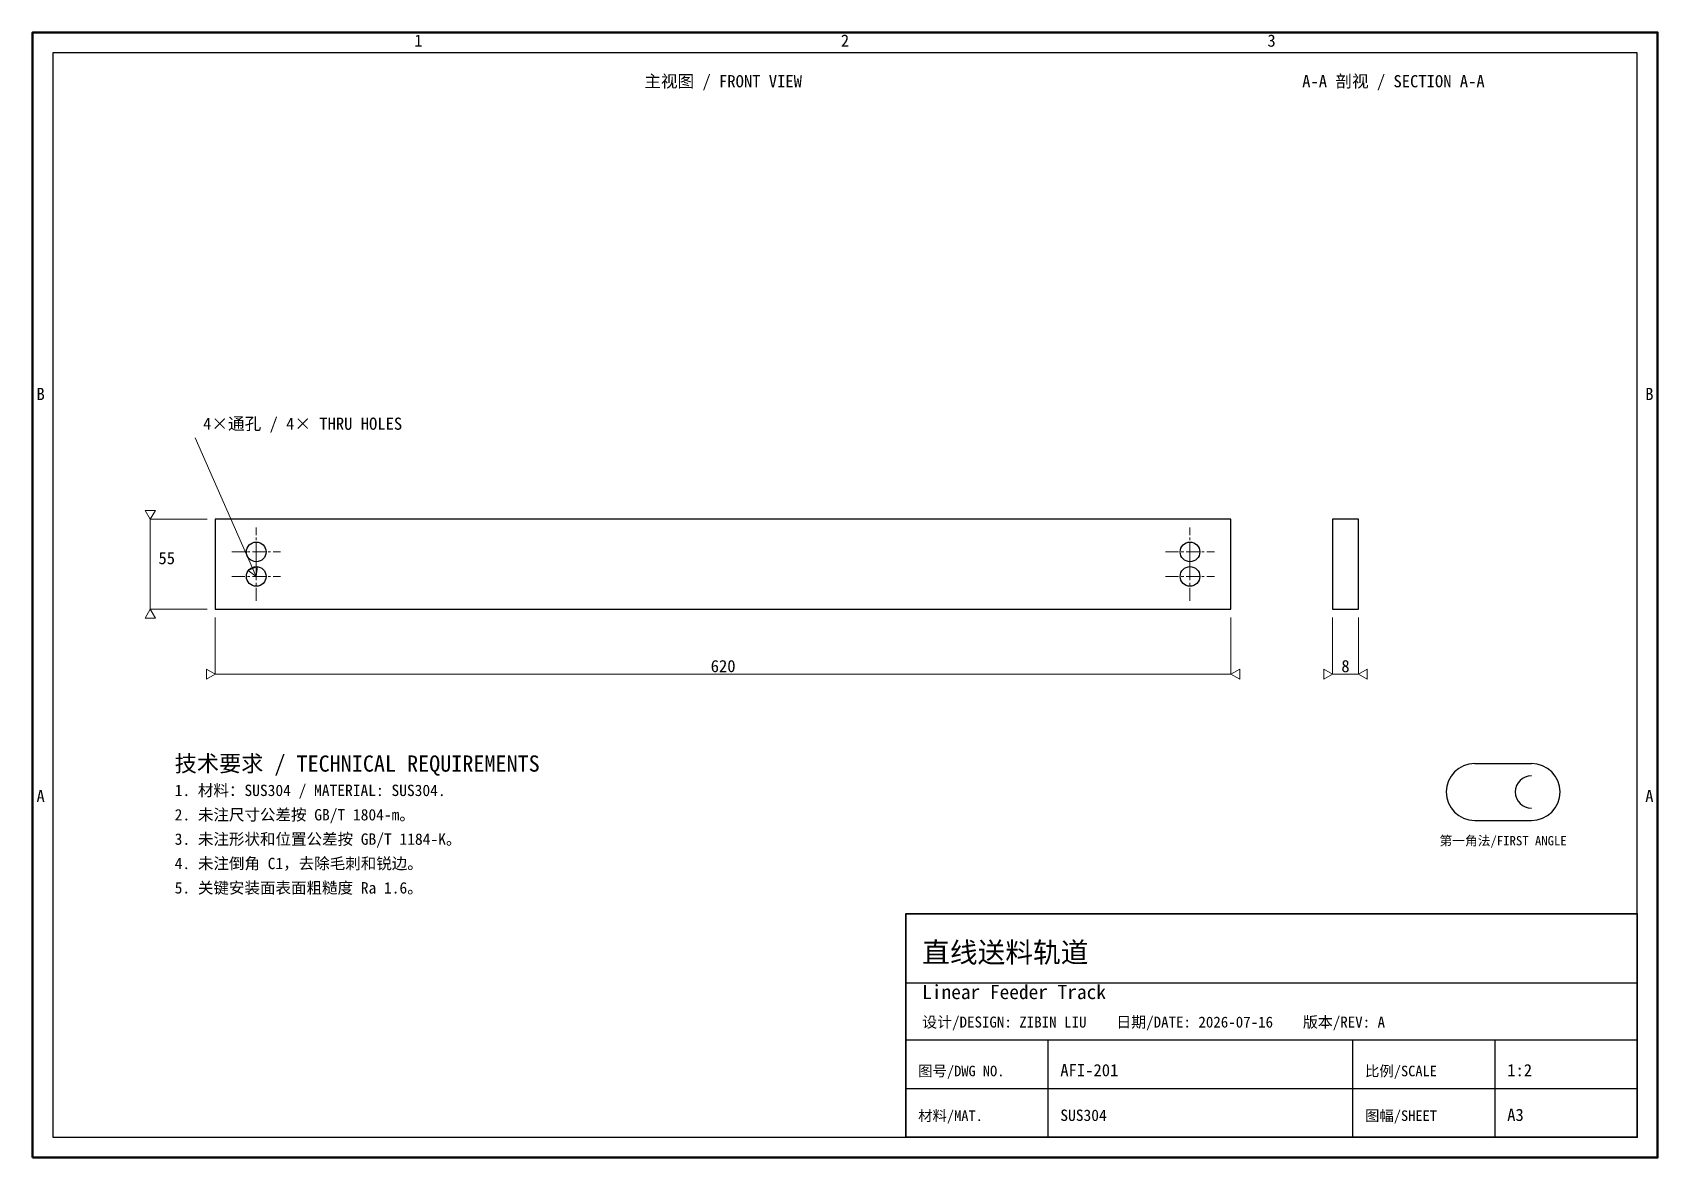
# Model space of a CAD drawing. Header units: millimetres. Extents: x 10 to 410, y 10 to 287.
import ezdxf
from ezdxf.enums import TextEntityAlignment as Align

# ---------------------------------------------------------------- set-up
doc = ezdxf.new("R2010")
doc.units = ezdxf.units.MM
doc.linetypes.add('CENTER', pattern=[5.08, 3.175, -0.635, 0.635, -0.635])
for name, color, linetype in [('BORDER', 7, 'CONTINUOUS'), ('CENTER', 1, 'CENTER'), ('DIM', 4, 'CONTINUOUS'), ('OBJECT', 7, 'CONTINUOUS'), ('TEXT', 7, 'CONTINUOUS')]:
    doc.layers.add(name, color=color, linetype=linetype)
doc.styles.add('CJK', font='simhei.ttf')

msp = doc.modelspace()

# ---------------------------------------------------------------- linework, layer by layer
at = {"layer": 'BORDER', "lineweight": 25}
for p, q in [((225, 53), (405, 53)), ((225, 39), (405, 39)), ((260, 15), (260, 39)), ((335, 15), (335, 39)), ((370, 15), (370, 39)), ((225, 27), (405, 27))]:
    msp.add_line(p, q, dxfattribs=at)
at = {"layer": 'BORDER', "lineweight": 50}
msp.add_lwpolyline([(10, 10), (410, 10), (410, 287), (10, 287)], close=True, dxfattribs=at)
at = {"layer": 'BORDER', "lineweight": 25}
msp.add_lwpolyline([(15, 15), (405, 15), (405, 282), (15, 282)], close=True, dxfattribs=at)
at = {"layer": 'BORDER', "lineweight": 35}
msp.add_lwpolyline([(225, 15), (405, 15), (405, 70), (225, 70)], close=True, dxfattribs=at)
at = {"layer": 'CENTER', "lineweight": 18}
for p, q in [((65.08, 153.11), (65.08, 165.11)), ((294.92, 153.11), (294.92, 165.11)), ((59.08, 159.11), (71.08, 159.11)), ((65.08, 147.06), (65.08, 159.06)), ((288.92, 159.11), (300.92, 159.11)), ((294.92, 147.06), (294.92, 159.06)), ((59.08, 153.06), (71.08, 153.06)), ((288.92, 153.06), (300.92, 153.06))]:
    msp.add_line(p, q, dxfattribs=at)
at = {"layer": 'DIM', "lineweight": 18}
for p, q in [((65.08, 153.06), (50, 187.18)), ((53, 167.18), (39, 167.18)), ((39, 145), (39, 167.18)), ((53, 145), (39, 145)), ((55, 143), (55, 129)), ((305, 143), (305, 129)), ((330, 143), (330, 129)), ((336.4, 143), (336.4, 129)), ((55, 129), (305, 129)), ((330, 129), (336.4, 129))]:
    msp.add_line(p, q, dxfattribs=at)
for points in [[(39, 167.18), (40.25, 169.34), (37.75, 169.34)], [(65.08, 153.06), (65.35, 155.55), (63.06, 154.54)], [(39, 145), (37.75, 142.83), (40.25, 142.83)], [(55, 129), (52.83, 130.25), (52.83, 127.75)], [(305, 129), (307.17, 127.75), (307.17, 130.25)], [(330, 129), (327.83, 130.25), (327.83, 127.75)], [(336.4, 129), (338.57, 127.75), (338.57, 130.25)]]:
    msp.add_lwpolyline(points, close=True, dxfattribs=at)
at = {"layer": 'OBJECT', "lineweight": 25}
for points in [[(55, 145), (305, 145), (305, 167.18), (55, 167.18)], [(330, 145), (336.4, 145), (336.4, 167.18), (330, 167.18)]]:
    msp.add_lwpolyline(points, close=True, dxfattribs=at)
for centre in [(65.08, 159.11), (294.92, 159.11), (65.08, 153.06), (294.92, 153.06)]:
    msp.add_circle(centre, 2.42, dxfattribs=at)
at = {"layer": 'TEXT', "lineweight": 25}
for p, q in [((365, 107), (379, 107)), ((365, 93), (379, 93))]:
    msp.add_line(p, q, dxfattribs=at)
for centre, radius, start, end in [((365, 100), 7, 90, 270), ((379, 100), 4, 90, 270), ((379, 100), 7, -90, 90)]:
    msp.add_arc(centre, radius, start, end, dxfattribs=at)

# ---------------------------------------------------------------- texts
at = {"layer": 'DIM', "style": 'CJK'}
for s, p in [('4×通孔 / 4× THRU HOLES', (52, 189.18)), ('55', (41, 156.09))]:
    msp.add_text(s, height=3, dxfattribs=at).set_placement(p)
for s, p in [('620', (180, 131)), ('8', (333.2, 131))]:
    msp.add_text(s, height=3, dxfattribs=at).set_placement(p, align=Align.MIDDLE_CENTER)
at = {"layer": 'TEXT', "style": 'CJK'}
for s, height, p in [('1', 3, (105, 285)), ('2', 3, (210, 285)), ('3', 3, (315, 285)), ('主视图 / FRONT VIEW', 3, (180, 275)), ('A-A 剖视 / SECTION A-A', 3, (345, 275)), ('B', 3, (12, 198)), ('B', 3, (408, 198)), ('A', 3, (12, 99)), ('A', 3, (408, 99)), ('第一角法/FIRST ANGLE', 2.3, (372, 88))]:
    msp.add_text(s, height=height, dxfattribs=at).set_placement(p, align=Align.MIDDLE_CENTER)
for s, height, p in [('技术要求 / TECHNICAL REQUIREMENTS', 4, (45, 105)), ('1. 材料：SUS304 / MATERIAL: SUS304.', 2.8, (45, 99)), ('2. 未注尺寸公差按 GB/T 1804-m。', 2.8, (45, 93)), ('3. 未注形状和位置公差按 GB/T 1184-K。', 2.8, (45, 87)), ('4. 未注倒角 C1，去除毛刺和锐边。', 2.8, (45, 81)), ('5. 关键安装面表面粗糙度 Ra 1.6。', 2.8, (45, 75)), ('直线送料轨道', 5, (229, 58)), ('Linear Feeder Track', 3.5, (229, 49)), ('设计/DESIGN: ZIBIN LIU    日期/DATE: 2026-07-16    版本/REV: A', 2.7, (229, 42)), ('图号/DWG NO.', 2.6, (228, 30)), ('AFI-201', 3, (263, 30)), ('比例/SCALE', 2.6, (338, 30)), ('1:2', 3, (373, 30)), ('材料/MAT.', 2.6, (228, 19)), ('SUS304', 2.8, (263, 19)), ('图幅/SHEET', 2.6, (338, 19)), ('A3', 3, (373, 19))]:
    msp.add_text(s, height=height, dxfattribs=at).set_placement(p)

doc.saveas('drawing.dxf')
